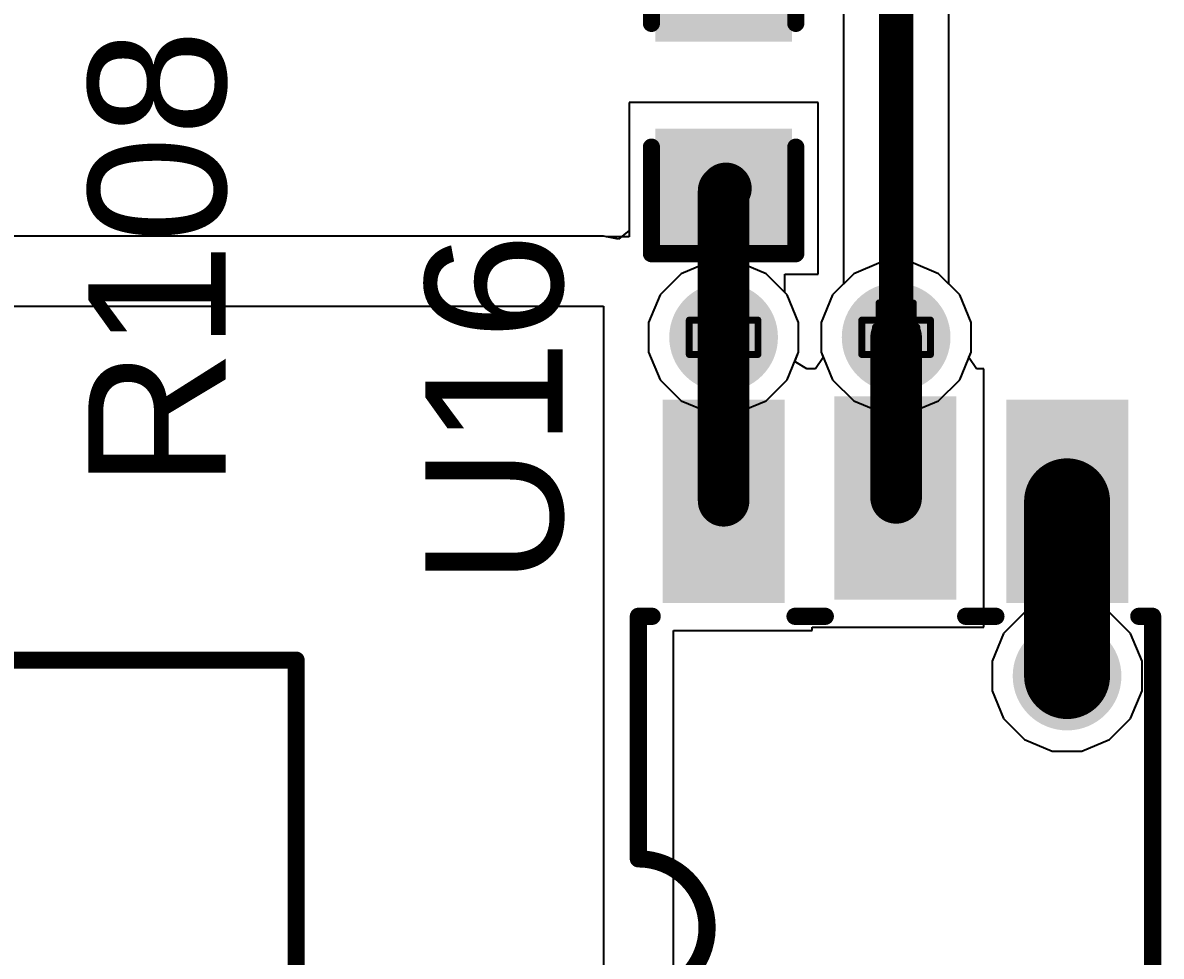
# Model space of a CAD drawing. Header units: inches. Extents: x -3 to 5259, y -3 to 5282.
# Drawn here: x 92.3 to 100.71, y 19.11 to 26 of the extents above; entities that cross this region are included whole.
import ezdxf

# ---------------------------------------------------------------- set-up
doc = ezdxf.new("R2010")
doc.units = ezdxf.units.IN
for name, color, linetype in [('Bottom Layer', 5, 'Continuous'), ('Bottom Solder', 6, 'Continuous'), ('Drill Drawing', 1, 'Continuous'), ('Layer 1', 16, 'Continuous'), ('Layer 2', 76, 'Continuous'), ('Top Layer', 1, 'Continuous'), ('Top Overlay', 2, 'Continuous'), ('Top Paste', 8, 'Continuous'), ('Top Solder', 216, 'Continuous'), ('Via Holes', 16, 'Continuous')]:
    doc.layers.add(name, color=color, linetype=linetype)
doc.styles.add('Arial', font='', dxfattribs={"height": 0.2})
doc.styles.get('Arial').set_extended_font_data('Arial')

# ---------------------------------------------------------------- blocks, each defined once
blk = doc.blocks.new('SO_5_12')
at = {"layer": 'Top Layer'}
for points in [[(-3.84985641, 0.8699995300000001), (-3.84985641, 1.67000047), (-2.44985667, 1.67000047), (-2.44985667, 0.8699995300000001)], [(2.44985667, 0.8699995300000001), (2.44985667, 1.67000047), (3.84985641, 1.67000047), (3.84985641, 0.8699995300000001)], [(2.47499759, -0.4000004699999999), (2.47499759, 0.4000004700000001), (3.87499733, 0.4000004699999999), (3.87499733, -0.4000004700000001)], [(-3.87499987, -1.67000047), (-3.87499987, -0.8699995300000001), (-2.47500013, -0.8699995300000001), (-2.47500013, -1.67000047)], [(2.44985667, -1.67000047), (2.44985667, -0.8699995300000001), (3.84985641, -0.8699995300000001), (3.84985641, -1.67000047)]]:
    blk.add_hatch(color=1, dxfattribs=at).paths.add_polyline_path(points)
at = {"layer": 'Top Paste'}
for points in [[(-3.84985641, 0.8699995300000001), (-3.84985641, 1.67000047), (-2.44985667, 1.67000047), (-2.44985667, 0.8699995300000001)], [(2.44985667, 0.8699995300000001), (2.44985667, 1.67000047), (3.84985641, 1.67000047), (3.84985641, 0.8699995300000001)], [(2.47499759, -0.4000004699999999), (2.47499759, 0.4000004700000001), (3.87499733, 0.4000004699999999), (3.87499733, -0.4000004700000001)], [(-3.87499987, -1.67000047), (-3.87499987, -0.8699995300000001), (-2.47500013, -0.8699995300000001), (-2.47500013, -1.67000047)], [(2.44985667, -1.67000047), (2.44985667, -0.8699995300000001), (3.84985641, -0.8699995300000001), (3.84985641, -1.67000047)]]:
    blk.add_hatch(color=8, dxfattribs=at).paths.add_polyline_path(points)
at = {"layer": 'Top Solder'}
for points in [[(-3.900656409999999, 0.81919953), (-3.900656409999999, 1.72080047), (-2.39905667, 1.72080047), (-2.39905667, 0.81919953)], [(2.39905667, 0.81919953), (2.39905667, 1.72080047), (3.900656409999999, 1.72080047), (3.900656409999999, 0.81919953)], [(2.42419759, -0.4508004699999999), (2.42419759, 0.45080047), (3.92579733, 0.4508004699999999), (3.92579733, -0.45080047)], [(-3.92579987, -1.72080047), (-3.92579987, -0.81919953), (-2.42420013, -0.81919953), (-2.42420013, -1.72080047)], [(2.39905667, -1.72080047), (2.39905667, -0.81919953), (3.900656409999999, -0.81919953), (3.900656409999999, -1.72080047)]]:
    blk.add_hatch(color=216, dxfattribs=at).paths.add_polyline_path(points)
at = {"layer": 'Top Overlay'}
for points in [[(-2.29997, 1.8998692, 0.127, 0.127, 0), (-2.29997, 1.797685, 0.127, 0.127, 0)], [(-2.29997, 1.8998692, 0.127, 0.127, 0), (-0.5079745999999999, 1.8998692, 0.127, 0.127, 0)], [(0.508, 1.8998692, 0.127, 0.127, -0.9999999999999999), (-0.507746, 1.8998184, 0.127, 0.127, 0)], [(0.5080254, 1.8998692, 0.127, 0.127, 0), (2.2999954, 1.8998692, 0.127, 0.127, 0)], [(2.2999954, 1.8998692, 0.127, 0.127, 0), (2.2999954, 1.797685, 0.127, 0.127, 0)], [(2.2999954, 1.8998692, 0.127, 0.127, 0), (2.2999954, 1.797812, 0.127, 0.127, 0)], [(-4.115054, 1.4224, 0.127, 0.127, 0), (-3.988054, 1.2954, 0.127, 0.127, 0)], [(-4.115054, 1.4224, 0.127, 0.127, 0), (-4.115054, 1.1684, 0.127, 0.127, 0)], [(-3.988054, 1.2954, 0.127, 0.127, 0), (-4.115054, 1.1684, 0.127, 0.127, 0)], [(-2.29997, 0.7421118, 0.127, 0.127, 0), (-2.29997, -0.7421371999999999, 0.127, 0.127, 0)], [(2.2999954, 0.742188, 0.127, 0.127, 0), (2.2999954, 0.5186426, 0.127, 0.127, 0)], [(2.2999954, -0.5188965999999999, 0.127, 0.127, 0), (2.2999954, -0.742188, 0.127, 0.127, 0)], [(-2.29997, -1.798066, 0.127, 0.127, 0), (-2.29997, -1.9000724, 0.127, 0.127, 0)], [(2.2999954, -1.7978882, 0.127, 0.127, 0), (2.2999954, -1.9000724, 0.127, 0.127, 0)], [(-2.29997, -1.9000724, 0.127, 0.127, 0), (2.2999954, -1.9000724, 0.127, 0.127, 0)]]:
    blk.add_lwpolyline(points, format="xyseb", dxfattribs=at)
for points in [[(-2.33172, 1.8998692, 0.0635, 0.0635, 1), (-2.26822, 1.8998692, 0.0635, 0.0635, 1)], [(-2.33172, 1.8998692, 0.0635, 0.0635, 1), (-2.26822, 1.8998692, 0.0635, 0.0635, 1)], [(-0.5397246, 1.8998692, 0.0635, 0.0635, 1), (-0.4762245999999999, 1.8998692, 0.0635, 0.0635, 1)], [(-0.539496, 1.8998184, 0.0635, 0.0635, 1), (-0.475996, 1.8998184, 0.0635, 0.0635, 1)], [(0.47625, 1.8998692, 0.0635, 0.0635, 1), (0.5397500000000001, 1.8998692, 0.0635, 0.0635, 1)], [(0.4762754, 1.8998692, 0.0635, 0.0635, 1), (0.5397753999999999, 1.8998692, 0.0635, 0.0635, 1)], [(2.2682454, 1.8998692, 0.0635, 0.0635, 1), (2.3317454, 1.8998692, 0.0635, 0.0635, 1)], [(2.2682454, 1.8998692, 0.0635, 0.0635, 1), (2.3317454, 1.8998692, 0.0635, 0.0635, 1)], [(2.2682454, 1.8998692, 0.0635, 0.0635, 1), (2.3317454, 1.8998692, 0.0635, 0.0635, 1)], [(-2.33172, 1.797685, 0.0635, 0.0635, 1), (-2.26822, 1.797685, 0.0635, 0.0635, 1)], [(2.2682454, 1.797812, 0.0635, 0.0635, 1), (2.3317454, 1.797812, 0.0635, 0.0635, 1)], [(2.2682454, 1.797685, 0.0635, 0.0635, 1), (2.3317454, 1.797685, 0.0635, 0.0635, 1)], [(-4.146803999999999, 1.4224, 0.0635, 0.0635, 1), (-4.083303999999999, 1.4224, 0.0635, 0.0635, 1)], [(-4.146803999999999, 1.4224, 0.0635, 0.0635, 1), (-4.083303999999999, 1.4224, 0.0635, 0.0635, 1)], [(-4.019804, 1.2954, 0.0635, 0.0635, 1), (-3.956304, 1.2954, 0.0635, 0.0635, 1)], [(-4.019804, 1.2954, 0.0635, 0.0635, 1), (-3.956304, 1.2954, 0.0635, 0.0635, 1)], [(-4.146803999999999, 1.1684, 0.0635, 0.0635, 1), (-4.083303999999999, 1.1684, 0.0635, 0.0635, 1)], [(-4.146803999999999, 1.1684, 0.0635, 0.0635, 1), (-4.083303999999999, 1.1684, 0.0635, 0.0635, 1)], [(-2.33172, 0.7421118, 0.0635, 0.0635, 1), (-2.26822, 0.7421118, 0.0635, 0.0635, 1)], [(2.2682454, 0.742188, 0.0635, 0.0635, 1), (2.3317454, 0.742188, 0.0635, 0.0635, 1)], [(2.2682454, 0.5186426, 0.0635, 0.0635, 1), (2.3317454, 0.5186426, 0.0635, 0.0635, 1)], [(2.2682454, -0.5188965999999999, 0.0635, 0.0635, 1), (2.3317454, -0.5188965999999999, 0.0635, 0.0635, 1)], [(-2.33172, -0.7421371999999999, 0.0635, 0.0635, 1), (-2.26822, -0.7421371999999999, 0.0635, 0.0635, 1)], [(2.2682454, -0.742188, 0.0635, 0.0635, 1), (2.3317454, -0.742188, 0.0635, 0.0635, 1)], [(-2.33172, -1.798066, 0.0635, 0.0635, 1), (-2.26822, -1.798066, 0.0635, 0.0635, 1)], [(2.2682454, -1.7978882, 0.0635, 0.0635, 1), (2.3317454, -1.7978882, 0.0635, 0.0635, 1)], [(-2.33172, -1.9000724, 0.0635, 0.0635, 1), (-2.26822, -1.9000724, 0.0635, 0.0635, 1)], [(-2.33172, -1.9000724, 0.0635, 0.0635, 1), (-2.26822, -1.9000724, 0.0635, 0.0635, 1)], [(2.2682454, -1.9000724, 0.0635, 0.0635, 1), (2.3317454, -1.9000724, 0.0635, 0.0635, 1)], [(2.2682454, -1.9000724, 0.0635, 0.0635, 1), (2.3317454, -1.9000724, 0.0635, 0.0635, 1)]]:
    blk.add_lwpolyline(points, format="xyseb", close=True, dxfattribs=at)
blk = doc.blocks.new('C___0603_230')
at = {"layer": 'Top Layer'}
for points in [[(-0.3809999999999999, 0.4445), (-0.3809999999999999, -0.4445), (-1.143, -0.4445), (-1.143, 0.4445)], [(1.143, 0.4445), (1.143, -0.4445), (0.3809999999999999, -0.4445), (0.3809999999999999, 0.4445)]]:
    blk.add_hatch(color=1, dxfattribs=at).paths.add_polyline_path(points)
at = {"layer": 'Top Paste'}
for points in [[(-0.3809999999999999, 0.4445), (-0.3809999999999999, -0.4445), (-1.143, -0.4445), (-1.143, 0.4445)], [(1.143, 0.4445), (1.143, -0.4445), (0.3809999999999999, -0.4445), (0.3809999999999999, 0.4445)]]:
    blk.add_hatch(color=8, dxfattribs=at).paths.add_polyline_path(points)
at = {"layer": 'Top Solder'}
for points in [[(-0.3210001199999999, 0.50449988), (-0.3210001199999999, -0.50449988), (-1.20299988, -0.50449988), (-1.20299988, 0.50449988)], [(1.20299988, 0.50449988), (1.20299988, -0.50449988), (0.3210001199999999, -0.50449988), (0.3210001199999999, 0.50449988)]]:
    blk.add_hatch(color=216, dxfattribs=at).paths.add_polyline_path(points)
at = {"layer": 'Top Overlay'}
for points in [[(-1.2446, 0.5334, 0.127, 0.127, 0), (-0.4571999999999999, 0.5334, 0.127, 0.127, 0)], [(-1.2446, 0.5334, 0.127, 0.127, 0), (-1.2446, -0.5334, 0.127, 0.127, 0)], [(0.4571999999999999, 0.5334, 0.127, 0.127, 0), (1.2446, 0.5334, 0.127, 0.127, 0)], [(1.2446, 0.5334, 0.127, 0.127, 0), (1.2446, -0.5334, 0.127, 0.127, 0)], [(-1.2446, -0.5334, 0.127, 0.127, 0), (-0.4571999999999999, -0.5334, 0.127, 0.127, 0)], [(0.4571999999999999, -0.5334, 0.127, 0.127, 0), (1.2446, -0.5334, 0.127, 0.127, 0)]]:
    blk.add_lwpolyline(points, format="xyseb", dxfattribs=at)
for points in [[(-1.27635, 0.5334, 0.0635, 0.0635, 1), (-1.21285, 0.5334, 0.0635, 0.0635, 1)], [(-1.27635, 0.5334, 0.0635, 0.0635, 1), (-1.21285, 0.5334, 0.0635, 0.0635, 1)], [(-0.4889499999999999, 0.5334, 0.0635, 0.0635, 1), (-0.42545, 0.5334, 0.0635, 0.0635, 1)], [(0.42545, 0.5334, 0.0635, 0.0635, 1), (0.4889499999999999, 0.5334, 0.0635, 0.0635, 1)], [(1.21285, 0.5334, 0.0635, 0.0635, 1), (1.27635, 0.5334, 0.0635, 0.0635, 1)], [(1.21285, 0.5334, 0.0635, 0.0635, 1), (1.27635, 0.5334, 0.0635, 0.0635, 1)], [(-1.27635, -0.5334, 0.0635, 0.0635, 1), (-1.21285, -0.5334, 0.0635, 0.0635, 1)], [(-1.27635, -0.5334, 0.0635, 0.0635, 1), (-1.21285, -0.5334, 0.0635, 0.0635, 1)], [(-0.4889499999999999, -0.5334, 0.0635, 0.0635, 1), (-0.42545, -0.5334, 0.0635, 0.0635, 1)], [(0.42545, -0.5334, 0.0635, 0.0635, 1), (0.4889499999999999, -0.5334, 0.0635, 0.0635, 1)], [(1.21285, -0.5334, 0.0635, 0.0635, 1), (1.27635, -0.5334, 0.0635, 0.0635, 1)], [(1.21285, -0.5334, 0.0635, 0.0635, 1), (1.27635, -0.5334, 0.0635, 0.0635, 1)]]:
    blk.add_lwpolyline(points, format="xyseb", close=True, dxfattribs=at)
blk = doc.blocks.new('SVZ1VM221FBRE00RAXXX_231')
at = {"layer": 'Top Overlay'}
for points in [[(-2.4649684, 4.2262298, 0.127, 0.127, 0), (4.201236199999999, 4.2262298, 0.127, 0.127, 0)], [(4.201236199999999, 0.7823962, 0.127, 0.127, 0), (4.201236199999999, 4.2262298, 0.127, 0.127, 0)]]:
    blk.add_lwpolyline(points, format="xyseb", dxfattribs=at)
blk.add_lwpolyline([(4.1694862, 4.2262298, 0.0635, 0.0635, 1), (4.2329862, 4.2262298, 0.0635, 0.0635, 1)], format="xyseb", close=True, dxfattribs=at)
blk.add_lwpolyline([(4.1694862, 4.2262298, 0.0635, 0.0635, 1), (4.2329862, 4.2262298, 0.0635, 0.0635, 1)], format="xyseb", close=True, dxfattribs=at)

msp = doc.modelspace()

# ---------------------------------------------------------------- hatches: boundary and pattern name
at = {"layer": 'Bottom Layer'}
h = msp.add_hatch(color=5, dxfattribs=at)
edge = h.paths.add_edge_path()
edge.add_arc((97.48030542, 23.67877662), 0.2999994, 0, 360)
h = msp.add_hatch(color=5, dxfattribs=at)
edge = h.paths.add_edge_path()
edge.add_arc((98.75519999999999, 23.67877662), 0.2999994, 0, 360)
h = msp.add_hatch(color=5, dxfattribs=at)
edge = h.paths.add_edge_path()
edge.add_arc((100.01808546, 21.17567266), 0.2999994, 0, 360)
at = {"layer": 'Bottom Solder'}
h = msp.add_hatch(color=6, dxfattribs=at)
edge = h.paths.add_edge_path()
edge.add_arc((97.48030542, 23.67877662), 0.4015993999999999, 0, 360)
h = msp.add_hatch(color=6, dxfattribs=at)
edge = h.paths.add_edge_path()
edge.add_arc((98.75519999999999, 23.67877662), 0.4015993999999999, 0, 360)
h = msp.add_hatch(color=6, dxfattribs=at)
edge = h.paths.add_edge_path()
edge.add_arc((100.01808546, 21.17567266), 0.4015993999999999, 0, 360)
at = {"layer": 'Layer 1'}
h = msp.add_hatch(color=16, dxfattribs=at)
edge = h.paths.add_edge_path()
edge.add_arc((97.48030542, 23.67877662), 0.2999994, 0, 360)
h = msp.add_hatch(color=16, dxfattribs=at)
edge = h.paths.add_edge_path()
edge.add_arc((98.75519999999999, 23.67877662), 0.2999994, 0, 360)
h = msp.add_hatch(color=16, dxfattribs=at)
edge = h.paths.add_edge_path()
edge.add_arc((100.01808546, 21.17567266), 0.2999994, 0, 360)
at = {"layer": 'Layer 2'}
h = msp.add_hatch(color=76, dxfattribs=at)
edge = h.paths.add_edge_path()
edge.add_arc((97.48030542, 23.67877662), 0.2999994, 0, 360)
h = msp.add_hatch(color=76, dxfattribs=at)
edge = h.paths.add_edge_path()
edge.add_arc((98.75519999999999, 23.67877662), 0.2999994, 0, 360)
h = msp.add_hatch(color=76, dxfattribs=at)
edge = h.paths.add_edge_path()
edge.add_arc((100.01808546, 21.17567266), 0.2999994, 0, 360)
at = {"layer": 'Top Layer'}
h = msp.add_hatch(color=1, dxfattribs=at)
edge = h.paths.add_edge_path()
edge.add_arc((97.48030542, 23.67877662), 0.2999994, 0, 360)
h = msp.add_hatch(color=1, dxfattribs=at)
edge = h.paths.add_edge_path()
edge.add_arc((98.75519999999999, 23.67877662), 0.2999994, 0, 360)
h = msp.add_hatch(color=1, dxfattribs=at)
edge = h.paths.add_edge_path()
edge.add_arc((100.01808546, 21.17567266), 0.2999994, 0, 360)
at = {"layer": 'Top Solder'}
h = msp.add_hatch(color=216, dxfattribs=at)
edge = h.paths.add_edge_path()
edge.add_arc((97.48030542, 23.67877662), 0.4015993999999999, 0, 360)
h = msp.add_hatch(color=216, dxfattribs=at)
edge = h.paths.add_edge_path()
edge.add_arc((98.75519999999999, 23.67877662), 0.4015993999999999, 0, 360)
h = msp.add_hatch(color=216, dxfattribs=at)
edge = h.paths.add_edge_path()
edge.add_arc((100.01808546, 21.17567266), 0.4015993999999999, 0, 360)
at = {"layer": 'Via Holes'}
h = msp.add_hatch(color=7, dxfattribs=at)
edge = h.paths.add_edge_path()
edge.add_arc((97.48030542, 23.67877662), 0.1499997, 0, 360)
h = msp.add_hatch(color=7, dxfattribs=at)
edge = h.paths.add_edge_path()
edge.add_arc((98.75519999999999, 23.67877662), 0.1499997, 0, 360)
h = msp.add_hatch(color=7, dxfattribs=at)
edge = h.paths.add_edge_path()
edge.add_arc((100.01808546, 21.17567266), 0.1499997, 0, 360)

# ---------------------------------------------------------------- linework, layer by layer
at = {"layer": 'Bottom Layer'}
for p, q in [((97.37010751999999, 24.23277602), (97.16649095999999, 24.14843532)), ((97.37010751999999, 24.23277602), (97.16649095999999, 24.14843532)), ((97.59050332, 24.23277602), (97.37010751999999, 24.23277602)), ((97.59050332, 24.23277602), (97.37010751999999, 24.23277602)), ((97.79411988, 24.14843532), (97.59050332, 24.23277602)), ((97.79411988, 24.14843532), (97.59050332, 24.23277602)), ((98.6450021, 24.23277602), (98.44138553999998, 24.14843532)), ((98.6450021, 24.23277602), (98.44138553999998, 24.14843532)), ((98.8653979, 24.23277602), (98.6450021, 24.23277602)), ((98.8653979, 24.23277602), (98.6450021, 24.23277602)), ((99.06901445999999, 24.14843532), (98.8653979, 24.23277602)), ((99.06901445999999, 24.14843532), (98.8653979, 24.23277602)), ((97.16649095999999, 24.14843532), (97.01064672, 23.99259108)), ((97.16649095999999, 24.14843532), (97.01064672, 23.99259108)), ((97.94996412, 23.99259108), (97.79411988, 24.14843532)), ((97.94996412, 23.99259108), (97.79411988, 24.14843532)), ((98.44138553999998, 24.14843532), (98.28554129999999, 23.99259108)), ((98.44138553999998, 24.14843532), (98.28554129999999, 23.99259108)), ((99.22485869999998, 23.99259108), (99.06901445999999, 24.14843532)), ((99.22485869999998, 23.99259108), (99.06901445999999, 24.14843532)), ((97.01064672, 23.99259108), (96.92630602, 23.78897452)), ((97.01064672, 23.99259108), (96.92630602, 23.78897452)), ((98.03430482, 23.78897452), (97.94996412, 23.99259108)), ((98.03430482, 23.78897452), (97.94996412, 23.99259108)), ((98.28554129999999, 23.99259108), (98.20120059999999, 23.78897452)), ((98.28554129999999, 23.99259108), (98.20120059999999, 23.78897452)), ((99.3091994, 23.78897452), (99.22485869999998, 23.99259108)), ((99.3091994, 23.78897452), (99.22485869999998, 23.99259108)), ((96.92630602, 23.78897452), (96.92630602, 23.56857872)), ((96.92630602, 23.78897452), (96.92630602, 23.56857872)), ((98.03430482, 23.56857872), (98.03430482, 23.78897452)), ((98.03430482, 23.56857872), (98.03430482, 23.78897452)), ((98.20120059999999, 23.78897452), (98.20120059999999, 23.56857872)), ((98.20120059999999, 23.78897452), (98.20120059999999, 23.56857872)), ((99.3091994, 23.56857872), (99.3091994, 23.78897452)), ((99.3091994, 23.56857872), (99.3091994, 23.78897452)), ((96.92630602, 23.56857872), (97.01064672, 23.36496216)), ((96.92630602, 23.56857872), (97.01064672, 23.36496216)), ((97.94996412, 23.36496216), (98.03430482, 23.56857872)), ((97.94996412, 23.36496216), (98.03430482, 23.56857872)), ((98.20120059999999, 23.56857872), (98.28554129999999, 23.36496216)), ((98.20120059999999, 23.56857872), (98.28554129999999, 23.36496216)), ((99.22485869999998, 23.36496216), (99.3091994, 23.56857872)), ((99.22485869999998, 23.36496216), (99.3091994, 23.56857872)), ((97.01064672, 23.36496216), (97.16649095999999, 23.20911792)), ((97.01064672, 23.36496216), (97.16649095999999, 23.20911792)), ((97.79411988, 23.20911792), (97.94996412, 23.36496216)), ((97.79411988, 23.20911792), (97.94996412, 23.36496216)), ((98.28554129999999, 23.36496216), (98.44138553999998, 23.20911792)), ((98.28554129999999, 23.36496216), (98.44138553999998, 23.20911792)), ((99.06901445999999, 23.20911792), (99.22485869999998, 23.36496216)), ((99.06901445999999, 23.20911792), (99.22485869999998, 23.36496216)), ((97.16649095999999, 23.20911792), (97.37010751999999, 23.12477722)), ((97.16649095999999, 23.20911792), (97.37010751999999, 23.12477722)), ((97.59050332, 23.12477722), (97.79411988, 23.20911792)), ((97.59050332, 23.12477722), (97.79411988, 23.20911792)), ((98.44138553999998, 23.20911792), (98.6450021, 23.12477722)), ((98.44138553999998, 23.20911792), (98.6450021, 23.12477722)), ((98.8653979, 23.12477722), (99.06901445999999, 23.20911792)), ((98.8653979, 23.12477722), (99.06901445999999, 23.20911792)), ((97.37010751999999, 23.12477722), (97.59050332, 23.12477722)), ((97.37010751999999, 23.12477722), (97.59050332, 23.12477722)), ((98.6450021, 23.12477722), (98.8653979, 23.12477722)), ((98.6450021, 23.12477722), (98.8653979, 23.12477722))]:
    msp.add_line(p, q, dxfattribs=at)
at = {"layer": 'Drill Drawing'}
for points in [[(97.35330541999998, 23.80577662, 0.0508, 0.0508, 0), (97.35330541999998, 23.93277662, 0.0508, 0.0508, 0)], [(97.35330541999998, 23.93277662, 0.0508, 0.0508, 0), (97.60730541999999, 23.93277662, 0.0508, 0.0508, 0)], [(97.60730541999999, 23.80577662, 0.0508, 0.0508, 0), (97.60730541999999, 23.93277662, 0.0508, 0.0508, 0)], [(98.62819999999999, 23.80577662, 0.0508, 0.0508, 0), (98.62819999999999, 23.93277662, 0.0508, 0.0508, 0)], [(98.62819999999999, 23.93277662, 0.0508, 0.0508, 0), (98.88219999999998, 23.93277662, 0.0508, 0.0508, 0)], [(98.88219999999998, 23.80577662, 0.0508, 0.0508, 0), (98.88219999999998, 23.93277662, 0.0508, 0.0508, 0)], [(97.22630541999999, 23.55177662, 0.0508, 0.0508, 0), (97.22630541999999, 23.80577662, 0.0508, 0.0508, 0)], [(97.22630541999999, 23.80577662, 0.0508, 0.0508, 0), (97.35330541999998, 23.80577662, 0.0508, 0.0508, 0)], [(97.40410542, 23.75497662, 0.0508, 0.0508, 0), (97.40410542, 23.83117662, 0.0508, 0.0508, 0)], [(97.40410542, 23.83117662, 0.0508, 0.0508, 0), (97.55650542, 23.83117662, 0.0508, 0.0508, 0)], [(97.55650542, 23.75497662, 0.0508, 0.0508, 0), (97.55650542, 23.83117662, 0.0508, 0.0508, 0)], [(97.60730541999999, 23.80577662, 0.0508, 0.0508, 0), (97.73430542, 23.80577662, 0.0508, 0.0508, 0)], [(97.73430542, 23.55177662, 0.0508, 0.0508, 0), (97.73430542, 23.80577662, 0.0508, 0.0508, 0)], [(98.5012, 23.55177662, 0.0508, 0.0508, 0), (98.5012, 23.80577662, 0.0508, 0.0508, 0)], [(98.5012, 23.80577662, 0.0508, 0.0508, 0), (98.62819999999999, 23.80577662, 0.0508, 0.0508, 0)], [(98.67899999999999, 23.75497662, 0.0508, 0.0508, 0), (98.67899999999999, 23.83117662, 0.0508, 0.0508, 0)], [(98.67899999999999, 23.83117662, 0.0508, 0.0508, 0), (98.83139999999999, 23.83117662, 0.0508, 0.0508, 0)], [(98.83139999999999, 23.75497662, 0.0508, 0.0508, 0), (98.83139999999999, 23.83117662, 0.0508, 0.0508, 0)], [(98.88219999999998, 23.80577662, 0.0508, 0.0508, 0), (99.00919999999999, 23.80577662, 0.0508, 0.0508, 0)], [(99.00919999999999, 23.55177662, 0.0508, 0.0508, 0), (99.00919999999999, 23.80577662, 0.0508, 0.0508, 0)], [(97.32790542, 23.60257662, 0.0508, 0.0508, 0), (97.32790542, 23.75497662, 0.0508, 0.0508, 0)], [(97.32790542, 23.75497662, 0.0508, 0.0508, 0), (97.40410542, 23.75497662, 0.0508, 0.0508, 0)], [(97.55650542, 23.75497662, 0.0508, 0.0508, 0), (97.63270542, 23.75497662, 0.0508, 0.0508, 0)], [(97.63270542, 23.60257662, 0.0508, 0.0508, 0), (97.63270542, 23.75497662, 0.0508, 0.0508, 0)], [(98.6028, 23.60257662, 0.0508, 0.0508, 0), (98.6028, 23.75497662, 0.0508, 0.0508, 0)], [(98.6028, 23.75497662, 0.0508, 0.0508, 0), (98.67899999999999, 23.75497662, 0.0508, 0.0508, 0)], [(98.83139999999999, 23.75497662, 0.0508, 0.0508, 0), (98.9076, 23.75497662, 0.0508, 0.0508, 0)], [(98.9076, 23.60257662, 0.0508, 0.0508, 0), (98.9076, 23.75497662, 0.0508, 0.0508, 0)], [(97.22630541999999, 23.55177662, 0.0508, 0.0508, 0), (97.35330541999998, 23.55177662, 0.0508, 0.0508, 0)], [(97.32790542, 23.60257662, 0.0508, 0.0508, 0), (97.40410542, 23.60257662, 0.0508, 0.0508, 0)], [(97.35330541999998, 23.42477662, 0.0508, 0.0508, 0), (97.35330541999998, 23.55177662, 0.0508, 0.0508, 0)], [(97.40410542, 23.52637662, 0.0508, 0.0508, 0), (97.40410542, 23.60257662, 0.0508, 0.0508, 0)], [(97.55650542, 23.60257662, 0.0508, 0.0508, 0), (97.63270542, 23.60257662, 0.0508, 0.0508, 0)], [(97.55650542, 23.52637662, 0.0508, 0.0508, 0), (97.55650542, 23.60257662, 0.0508, 0.0508, 0)], [(97.60730541999999, 23.55177662, 0.0508, 0.0508, 0), (97.73430542, 23.55177662, 0.0508, 0.0508, 0)], [(97.60730541999999, 23.42477662, 0.0508, 0.0508, 0), (97.60730541999999, 23.55177662, 0.0508, 0.0508, 0)], [(98.5012, 23.55177662, 0.0508, 0.0508, 0), (98.62819999999999, 23.55177662, 0.0508, 0.0508, 0)], [(98.6028, 23.60257662, 0.0508, 0.0508, 0), (98.67899999999999, 23.60257662, 0.0508, 0.0508, 0)], [(98.62819999999999, 23.42477662, 0.0508, 0.0508, 0), (98.62819999999999, 23.55177662, 0.0508, 0.0508, 0)], [(98.67899999999999, 23.52637662, 0.0508, 0.0508, 0), (98.67899999999999, 23.60257662, 0.0508, 0.0508, 0)], [(98.83139999999999, 23.60257662, 0.0508, 0.0508, 0), (98.9076, 23.60257662, 0.0508, 0.0508, 0)], [(98.83139999999999, 23.52637662, 0.0508, 0.0508, 0), (98.83139999999999, 23.60257662, 0.0508, 0.0508, 0)], [(98.88219999999998, 23.55177662, 0.0508, 0.0508, 0), (99.00919999999999, 23.55177662, 0.0508, 0.0508, 0)], [(98.88219999999998, 23.42477662, 0.0508, 0.0508, 0), (98.88219999999998, 23.55177662, 0.0508, 0.0508, 0)], [(97.40410542, 23.52637662, 0.0508, 0.0508, 0), (97.55650542, 23.52637662, 0.0508, 0.0508, 0)], [(98.67899999999999, 23.52637662, 0.0508, 0.0508, 0), (98.83139999999999, 23.52637662, 0.0508, 0.0508, 0)], [(97.35330541999998, 23.42477662, 0.0508, 0.0508, 0), (97.60730541999999, 23.42477662, 0.0508, 0.0508, 0)], [(98.62819999999999, 23.42477662, 0.0508, 0.0508, 0), (98.88219999999998, 23.42477662, 0.0508, 0.0508, 0)], [(99.89108546, 21.30267266, 0.0508, 0.0508, 0), (99.89108546, 21.42967266, 0.0508, 0.0508, 0)], [(99.89108546, 21.42967266, 0.0508, 0.0508, 0), (100.14508546, 21.42967266, 0.0508, 0.0508, 0)], [(100.14508546, 21.30267266, 0.0508, 0.0508, 0), (100.14508546, 21.42967266, 0.0508, 0.0508, 0)], [(99.76408545999999, 21.04867266, 0.0508, 0.0508, 0), (99.76408545999999, 21.30267266, 0.0508, 0.0508, 0)], [(99.76408545999999, 21.30267266, 0.0508, 0.0508, 0), (99.89108546, 21.30267266, 0.0508, 0.0508, 0)], [(99.94188546, 21.25187266, 0.0508, 0.0508, 0), (99.94188546, 21.32807266, 0.0508, 0.0508, 0)], [(99.94188546, 21.32807266, 0.0508, 0.0508, 0), (100.09428546, 21.32807266, 0.0508, 0.0508, 0)], [(100.09428546, 21.25187266, 0.0508, 0.0508, 0), (100.09428546, 21.32807266, 0.0508, 0.0508, 0)], [(100.14508546, 21.30267266, 0.0508, 0.0508, 0), (100.27208546, 21.30267266, 0.0508, 0.0508, 0)], [(100.27208546, 21.04867266, 0.0508, 0.0508, 0), (100.27208546, 21.30267266, 0.0508, 0.0508, 0)], [(99.86568546, 21.09947266, 0.0508, 0.0508, 0), (99.86568546, 21.25187266, 0.0508, 0.0508, 0)], [(99.86568546, 21.25187266, 0.0508, 0.0508, 0), (99.94188546, 21.25187266, 0.0508, 0.0508, 0)], [(100.09428546, 21.25187266, 0.0508, 0.0508, 0), (100.17048546, 21.25187266, 0.0508, 0.0508, 0)], [(100.17048546, 21.09947266, 0.0508, 0.0508, 0), (100.17048546, 21.25187266, 0.0508, 0.0508, 0)], [(99.86568546, 21.09947266, 0.0508, 0.0508, 0), (99.94188546, 21.09947266, 0.0508, 0.0508, 0)], [(99.94188546, 21.02327266, 0.0508, 0.0508, 0), (99.94188546, 21.09947266, 0.0508, 0.0508, 0)], [(100.09428546, 21.09947266, 0.0508, 0.0508, 0), (100.17048546, 21.09947266, 0.0508, 0.0508, 0)], [(100.09428546, 21.02327266, 0.0508, 0.0508, 0), (100.09428546, 21.09947266, 0.0508, 0.0508, 0)], [(99.76408545999999, 21.04867266, 0.0508, 0.0508, 0), (99.89108546, 21.04867266, 0.0508, 0.0508, 0)], [(99.89108546, 20.92167266, 0.0508, 0.0508, 0), (99.89108546, 21.04867266, 0.0508, 0.0508, 0)], [(99.94188546, 21.02327266, 0.0508, 0.0508, 0), (100.09428546, 21.02327266, 0.0508, 0.0508, 0)], [(100.14508546, 21.04867266, 0.0508, 0.0508, 0), (100.27208546, 21.04867266, 0.0508, 0.0508, 0)], [(100.14508546, 20.92167266, 0.0508, 0.0508, 0), (100.14508546, 21.04867266, 0.0508, 0.0508, 0)], [(99.89108546, 20.92167266, 0.0508, 0.0508, 0), (100.14508546, 20.92167266, 0.0508, 0.0508, 0)]]:
    msp.add_lwpolyline(points, format="xyseb", dxfattribs=at)
for points in [[(97.34060542, 23.93277662, 0.0254, 0.0254, 1), (97.36600542, 23.93277662, 0.0254, 0.0254, 1)], [(97.34060542, 23.93277662, 0.0254, 0.0254, 1), (97.36600542, 23.93277662, 0.0254, 0.0254, 1)], [(97.59460542, 23.93277662, 0.0254, 0.0254, 1), (97.62000542, 23.93277662, 0.0254, 0.0254, 1)], [(97.59460542, 23.93277662, 0.0254, 0.0254, 1), (97.62000542, 23.93277662, 0.0254, 0.0254, 1)], [(98.6155, 23.93277662, 0.0254, 0.0254, 1), (98.6409, 23.93277662, 0.0254, 0.0254, 1)], [(98.6155, 23.93277662, 0.0254, 0.0254, 1), (98.6409, 23.93277662, 0.0254, 0.0254, 1)], [(98.8695, 23.93277662, 0.0254, 0.0254, 1), (98.89489999999999, 23.93277662, 0.0254, 0.0254, 1)], [(98.8695, 23.93277662, 0.0254, 0.0254, 1), (98.89489999999999, 23.93277662, 0.0254, 0.0254, 1)], [(97.21360542, 23.80577662, 0.0254, 0.0254, 1), (97.23900542, 23.80577662, 0.0254, 0.0254, 1)], [(97.21360542, 23.80577662, 0.0254, 0.0254, 1), (97.23900542, 23.80577662, 0.0254, 0.0254, 1)], [(97.34060542, 23.80577662, 0.0254, 0.0254, 1), (97.36600542, 23.80577662, 0.0254, 0.0254, 1)], [(97.34060542, 23.80577662, 0.0254, 0.0254, 1), (97.36600542, 23.80577662, 0.0254, 0.0254, 1)], [(97.39140542, 23.83117662, 0.0254, 0.0254, 1), (97.41680542, 23.83117662, 0.0254, 0.0254, 1)], [(97.39140542, 23.83117662, 0.0254, 0.0254, 1), (97.41680542, 23.83117662, 0.0254, 0.0254, 1)], [(97.54380542, 23.83117662, 0.0254, 0.0254, 1), (97.56920541999999, 23.83117662, 0.0254, 0.0254, 1)], [(97.54380542, 23.83117662, 0.0254, 0.0254, 1), (97.56920541999999, 23.83117662, 0.0254, 0.0254, 1)], [(97.59460542, 23.80577662, 0.0254, 0.0254, 1), (97.62000542, 23.80577662, 0.0254, 0.0254, 1)], [(97.59460542, 23.80577662, 0.0254, 0.0254, 1), (97.62000542, 23.80577662, 0.0254, 0.0254, 1)], [(97.72160542, 23.80577662, 0.0254, 0.0254, 1), (97.74700542, 23.80577662, 0.0254, 0.0254, 1)], [(97.72160542, 23.80577662, 0.0254, 0.0254, 1), (97.74700542, 23.80577662, 0.0254, 0.0254, 1)], [(98.48849999999999, 23.80577662, 0.0254, 0.0254, 1), (98.51389999999999, 23.80577662, 0.0254, 0.0254, 1)], [(98.48849999999999, 23.80577662, 0.0254, 0.0254, 1), (98.51389999999999, 23.80577662, 0.0254, 0.0254, 1)], [(98.6155, 23.80577662, 0.0254, 0.0254, 1), (98.6409, 23.80577662, 0.0254, 0.0254, 1)], [(98.6155, 23.80577662, 0.0254, 0.0254, 1), (98.6409, 23.80577662, 0.0254, 0.0254, 1)], [(98.66629999999999, 23.83117662, 0.0254, 0.0254, 1), (98.6917, 23.83117662, 0.0254, 0.0254, 1)], [(98.66629999999999, 23.83117662, 0.0254, 0.0254, 1), (98.6917, 23.83117662, 0.0254, 0.0254, 1)], [(98.81869999999999, 23.83117662, 0.0254, 0.0254, 1), (98.8441, 23.83117662, 0.0254, 0.0254, 1)], [(98.81869999999999, 23.83117662, 0.0254, 0.0254, 1), (98.8441, 23.83117662, 0.0254, 0.0254, 1)], [(98.8695, 23.80577662, 0.0254, 0.0254, 1), (98.89489999999999, 23.80577662, 0.0254, 0.0254, 1)], [(98.8695, 23.80577662, 0.0254, 0.0254, 1), (98.89489999999999, 23.80577662, 0.0254, 0.0254, 1)], [(98.9965, 23.80577662, 0.0254, 0.0254, 1), (99.02189999999999, 23.80577662, 0.0254, 0.0254, 1)], [(98.9965, 23.80577662, 0.0254, 0.0254, 1), (99.02189999999999, 23.80577662, 0.0254, 0.0254, 1)], [(97.31520542, 23.75497662, 0.0254, 0.0254, 1), (97.34060542, 23.75497662, 0.0254, 0.0254, 1)], [(97.31520542, 23.75497662, 0.0254, 0.0254, 1), (97.34060542, 23.75497662, 0.0254, 0.0254, 1)], [(97.39140542, 23.75497662, 0.0254, 0.0254, 1), (97.41680542, 23.75497662, 0.0254, 0.0254, 1)], [(97.39140542, 23.75497662, 0.0254, 0.0254, 1), (97.41680542, 23.75497662, 0.0254, 0.0254, 1)], [(97.54380542, 23.75497662, 0.0254, 0.0254, 1), (97.56920541999999, 23.75497662, 0.0254, 0.0254, 1)], [(97.54380542, 23.75497662, 0.0254, 0.0254, 1), (97.56920541999999, 23.75497662, 0.0254, 0.0254, 1)], [(97.62000542, 23.75497662, 0.0254, 0.0254, 1), (97.64540542, 23.75497662, 0.0254, 0.0254, 1)], [(97.62000542, 23.75497662, 0.0254, 0.0254, 1), (97.64540542, 23.75497662, 0.0254, 0.0254, 1)], [(98.59009999999999, 23.75497662, 0.0254, 0.0254, 1), (98.6155, 23.75497662, 0.0254, 0.0254, 1)], [(98.59009999999999, 23.75497662, 0.0254, 0.0254, 1), (98.6155, 23.75497662, 0.0254, 0.0254, 1)], [(98.66629999999999, 23.75497662, 0.0254, 0.0254, 1), (98.6917, 23.75497662, 0.0254, 0.0254, 1)], [(98.66629999999999, 23.75497662, 0.0254, 0.0254, 1), (98.6917, 23.75497662, 0.0254, 0.0254, 1)], [(98.81869999999999, 23.75497662, 0.0254, 0.0254, 1), (98.8441, 23.75497662, 0.0254, 0.0254, 1)], [(98.81869999999999, 23.75497662, 0.0254, 0.0254, 1), (98.8441, 23.75497662, 0.0254, 0.0254, 1)], [(98.89489999999999, 23.75497662, 0.0254, 0.0254, 1), (98.9203, 23.75497662, 0.0254, 0.0254, 1)], [(98.89489999999999, 23.75497662, 0.0254, 0.0254, 1), (98.9203, 23.75497662, 0.0254, 0.0254, 1)], [(97.21360542, 23.55177662, 0.0254, 0.0254, 1), (97.23900542, 23.55177662, 0.0254, 0.0254, 1)], [(97.21360542, 23.55177662, 0.0254, 0.0254, 1), (97.23900542, 23.55177662, 0.0254, 0.0254, 1)], [(97.31520542, 23.60257662, 0.0254, 0.0254, 1), (97.34060542, 23.60257662, 0.0254, 0.0254, 1)], [(97.31520542, 23.60257662, 0.0254, 0.0254, 1), (97.34060542, 23.60257662, 0.0254, 0.0254, 1)], [(97.34060542, 23.55177662, 0.0254, 0.0254, 1), (97.36600542, 23.55177662, 0.0254, 0.0254, 1)], [(97.34060542, 23.55177662, 0.0254, 0.0254, 1), (97.36600542, 23.55177662, 0.0254, 0.0254, 1)], [(97.39140542, 23.60257662, 0.0254, 0.0254, 1), (97.41680542, 23.60257662, 0.0254, 0.0254, 1)], [(97.39140542, 23.60257662, 0.0254, 0.0254, 1), (97.41680542, 23.60257662, 0.0254, 0.0254, 1)], [(97.54380542, 23.60257662, 0.0254, 0.0254, 1), (97.56920541999999, 23.60257662, 0.0254, 0.0254, 1)], [(97.54380542, 23.60257662, 0.0254, 0.0254, 1), (97.56920541999999, 23.60257662, 0.0254, 0.0254, 1)], [(97.59460542, 23.55177662, 0.0254, 0.0254, 1), (97.62000542, 23.55177662, 0.0254, 0.0254, 1)], [(97.59460542, 23.55177662, 0.0254, 0.0254, 1), (97.62000542, 23.55177662, 0.0254, 0.0254, 1)], [(97.62000542, 23.60257662, 0.0254, 0.0254, 1), (97.64540542, 23.60257662, 0.0254, 0.0254, 1)], [(97.62000542, 23.60257662, 0.0254, 0.0254, 1), (97.64540542, 23.60257662, 0.0254, 0.0254, 1)], [(97.72160542, 23.55177662, 0.0254, 0.0254, 1), (97.74700542, 23.55177662, 0.0254, 0.0254, 1)], [(97.72160542, 23.55177662, 0.0254, 0.0254, 1), (97.74700542, 23.55177662, 0.0254, 0.0254, 1)], [(98.48849999999999, 23.55177662, 0.0254, 0.0254, 1), (98.51389999999999, 23.55177662, 0.0254, 0.0254, 1)], [(98.48849999999999, 23.55177662, 0.0254, 0.0254, 1), (98.51389999999999, 23.55177662, 0.0254, 0.0254, 1)], [(98.59009999999999, 23.60257662, 0.0254, 0.0254, 1), (98.6155, 23.60257662, 0.0254, 0.0254, 1)], [(98.59009999999999, 23.60257662, 0.0254, 0.0254, 1), (98.6155, 23.60257662, 0.0254, 0.0254, 1)], [(98.6155, 23.55177662, 0.0254, 0.0254, 1), (98.6409, 23.55177662, 0.0254, 0.0254, 1)], [(98.6155, 23.55177662, 0.0254, 0.0254, 1), (98.6409, 23.55177662, 0.0254, 0.0254, 1)], [(98.66629999999999, 23.60257662, 0.0254, 0.0254, 1), (98.6917, 23.60257662, 0.0254, 0.0254, 1)], [(98.66629999999999, 23.60257662, 0.0254, 0.0254, 1), (98.6917, 23.60257662, 0.0254, 0.0254, 1)], [(98.81869999999999, 23.60257662, 0.0254, 0.0254, 1), (98.8441, 23.60257662, 0.0254, 0.0254, 1)], [(98.81869999999999, 23.60257662, 0.0254, 0.0254, 1), (98.8441, 23.60257662, 0.0254, 0.0254, 1)], [(98.8695, 23.55177662, 0.0254, 0.0254, 1), (98.89489999999999, 23.55177662, 0.0254, 0.0254, 1)], [(98.8695, 23.55177662, 0.0254, 0.0254, 1), (98.89489999999999, 23.55177662, 0.0254, 0.0254, 1)], [(98.89489999999999, 23.60257662, 0.0254, 0.0254, 1), (98.9203, 23.60257662, 0.0254, 0.0254, 1)], [(98.89489999999999, 23.60257662, 0.0254, 0.0254, 1), (98.9203, 23.60257662, 0.0254, 0.0254, 1)], [(98.9965, 23.55177662, 0.0254, 0.0254, 1), (99.02189999999999, 23.55177662, 0.0254, 0.0254, 1)], [(98.9965, 23.55177662, 0.0254, 0.0254, 1), (99.02189999999999, 23.55177662, 0.0254, 0.0254, 1)], [(97.39140542, 23.52637662, 0.0254, 0.0254, 1), (97.41680542, 23.52637662, 0.0254, 0.0254, 1)], [(97.39140542, 23.52637662, 0.0254, 0.0254, 1), (97.41680542, 23.52637662, 0.0254, 0.0254, 1)], [(97.54380542, 23.52637662, 0.0254, 0.0254, 1), (97.56920541999999, 23.52637662, 0.0254, 0.0254, 1)], [(97.54380542, 23.52637662, 0.0254, 0.0254, 1), (97.56920541999999, 23.52637662, 0.0254, 0.0254, 1)], [(98.66629999999999, 23.52637662, 0.0254, 0.0254, 1), (98.6917, 23.52637662, 0.0254, 0.0254, 1)], [(98.66629999999999, 23.52637662, 0.0254, 0.0254, 1), (98.6917, 23.52637662, 0.0254, 0.0254, 1)], [(98.81869999999999, 23.52637662, 0.0254, 0.0254, 1), (98.8441, 23.52637662, 0.0254, 0.0254, 1)], [(98.81869999999999, 23.52637662, 0.0254, 0.0254, 1), (98.8441, 23.52637662, 0.0254, 0.0254, 1)], [(97.34060542, 23.42477662, 0.0254, 0.0254, 1), (97.36600542, 23.42477662, 0.0254, 0.0254, 1)], [(97.34060542, 23.42477662, 0.0254, 0.0254, 1), (97.36600542, 23.42477662, 0.0254, 0.0254, 1)], [(97.59460542, 23.42477662, 0.0254, 0.0254, 1), (97.62000542, 23.42477662, 0.0254, 0.0254, 1)], [(97.59460542, 23.42477662, 0.0254, 0.0254, 1), (97.62000542, 23.42477662, 0.0254, 0.0254, 1)], [(98.6155, 23.42477662, 0.0254, 0.0254, 1), (98.6409, 23.42477662, 0.0254, 0.0254, 1)], [(98.6155, 23.42477662, 0.0254, 0.0254, 1), (98.6409, 23.42477662, 0.0254, 0.0254, 1)], [(98.8695, 23.42477662, 0.0254, 0.0254, 1), (98.89489999999999, 23.42477662, 0.0254, 0.0254, 1)], [(98.8695, 23.42477662, 0.0254, 0.0254, 1), (98.89489999999999, 23.42477662, 0.0254, 0.0254, 1)], [(99.87838546, 21.42967266, 0.0254, 0.0254, 1), (99.90378546, 21.42967266, 0.0254, 0.0254, 1)], [(99.87838546, 21.42967266, 0.0254, 0.0254, 1), (99.90378546, 21.42967266, 0.0254, 0.0254, 1)], [(100.13238546, 21.42967266, 0.0254, 0.0254, 1), (100.15778546, 21.42967266, 0.0254, 0.0254, 1)], [(100.13238546, 21.42967266, 0.0254, 0.0254, 1), (100.15778546, 21.42967266, 0.0254, 0.0254, 1)], [(99.75138546, 21.30267266, 0.0254, 0.0254, 1), (99.77678546, 21.30267266, 0.0254, 0.0254, 1)], [(99.75138546, 21.30267266, 0.0254, 0.0254, 1), (99.77678546, 21.30267266, 0.0254, 0.0254, 1)], [(99.87838546, 21.30267266, 0.0254, 0.0254, 1), (99.90378546, 21.30267266, 0.0254, 0.0254, 1)], [(99.87838546, 21.30267266, 0.0254, 0.0254, 1), (99.90378546, 21.30267266, 0.0254, 0.0254, 1)], [(99.92918546, 21.32807266, 0.0254, 0.0254, 1), (99.95458545999999, 21.32807266, 0.0254, 0.0254, 1)], [(99.92918546, 21.32807266, 0.0254, 0.0254, 1), (99.95458545999999, 21.32807266, 0.0254, 0.0254, 1)], [(100.08158546, 21.32807266, 0.0254, 0.0254, 1), (100.10698546, 21.32807266, 0.0254, 0.0254, 1)], [(100.08158546, 21.32807266, 0.0254, 0.0254, 1), (100.10698546, 21.32807266, 0.0254, 0.0254, 1)], [(100.13238546, 21.30267266, 0.0254, 0.0254, 1), (100.15778546, 21.30267266, 0.0254, 0.0254, 1)], [(100.13238546, 21.30267266, 0.0254, 0.0254, 1), (100.15778546, 21.30267266, 0.0254, 0.0254, 1)], [(100.25938546, 21.30267266, 0.0254, 0.0254, 1), (100.28478546, 21.30267266, 0.0254, 0.0254, 1)], [(100.25938546, 21.30267266, 0.0254, 0.0254, 1), (100.28478546, 21.30267266, 0.0254, 0.0254, 1)], [(99.85298545999999, 21.25187266, 0.0254, 0.0254, 1), (99.87838546, 21.25187266, 0.0254, 0.0254, 1)], [(99.85298545999999, 21.25187266, 0.0254, 0.0254, 1), (99.87838546, 21.25187266, 0.0254, 0.0254, 1)], [(99.92918546, 21.25187266, 0.0254, 0.0254, 1), (99.95458545999999, 21.25187266, 0.0254, 0.0254, 1)], [(99.92918546, 21.25187266, 0.0254, 0.0254, 1), (99.95458545999999, 21.25187266, 0.0254, 0.0254, 1)], [(100.08158546, 21.25187266, 0.0254, 0.0254, 1), (100.10698546, 21.25187266, 0.0254, 0.0254, 1)], [(100.08158546, 21.25187266, 0.0254, 0.0254, 1), (100.10698546, 21.25187266, 0.0254, 0.0254, 1)], [(100.15778546, 21.25187266, 0.0254, 0.0254, 1), (100.18318546, 21.25187266, 0.0254, 0.0254, 1)], [(100.15778546, 21.25187266, 0.0254, 0.0254, 1), (100.18318546, 21.25187266, 0.0254, 0.0254, 1)], [(99.85298545999999, 21.09947266, 0.0254, 0.0254, 1), (99.87838546, 21.09947266, 0.0254, 0.0254, 1)], [(99.85298545999999, 21.09947266, 0.0254, 0.0254, 1), (99.87838546, 21.09947266, 0.0254, 0.0254, 1)], [(99.92918546, 21.09947266, 0.0254, 0.0254, 1), (99.95458545999999, 21.09947266, 0.0254, 0.0254, 1)], [(99.92918546, 21.09947266, 0.0254, 0.0254, 1), (99.95458545999999, 21.09947266, 0.0254, 0.0254, 1)], [(100.08158546, 21.09947266, 0.0254, 0.0254, 1), (100.10698546, 21.09947266, 0.0254, 0.0254, 1)], [(100.08158546, 21.09947266, 0.0254, 0.0254, 1), (100.10698546, 21.09947266, 0.0254, 0.0254, 1)], [(100.15778546, 21.09947266, 0.0254, 0.0254, 1), (100.18318546, 21.09947266, 0.0254, 0.0254, 1)], [(100.15778546, 21.09947266, 0.0254, 0.0254, 1), (100.18318546, 21.09947266, 0.0254, 0.0254, 1)], [(99.75138546, 21.04867266, 0.0254, 0.0254, 1), (99.77678546, 21.04867266, 0.0254, 0.0254, 1)], [(99.75138546, 21.04867266, 0.0254, 0.0254, 1), (99.77678546, 21.04867266, 0.0254, 0.0254, 1)], [(99.87838546, 21.04867266, 0.0254, 0.0254, 1), (99.90378546, 21.04867266, 0.0254, 0.0254, 1)], [(99.87838546, 21.04867266, 0.0254, 0.0254, 1), (99.90378546, 21.04867266, 0.0254, 0.0254, 1)], [(99.92918546, 21.02327266, 0.0254, 0.0254, 1), (99.95458545999999, 21.02327266, 0.0254, 0.0254, 1)], [(99.92918546, 21.02327266, 0.0254, 0.0254, 1), (99.95458545999999, 21.02327266, 0.0254, 0.0254, 1)], [(100.08158546, 21.02327266, 0.0254, 0.0254, 1), (100.10698546, 21.02327266, 0.0254, 0.0254, 1)], [(100.08158546, 21.02327266, 0.0254, 0.0254, 1), (100.10698546, 21.02327266, 0.0254, 0.0254, 1)], [(100.13238546, 21.04867266, 0.0254, 0.0254, 1), (100.15778546, 21.04867266, 0.0254, 0.0254, 1)], [(100.13238546, 21.04867266, 0.0254, 0.0254, 1), (100.15778546, 21.04867266, 0.0254, 0.0254, 1)], [(100.25938546, 21.04867266, 0.0254, 0.0254, 1), (100.28478546, 21.04867266, 0.0254, 0.0254, 1)], [(100.25938546, 21.04867266, 0.0254, 0.0254, 1), (100.28478546, 21.04867266, 0.0254, 0.0254, 1)], [(99.87838546, 20.92167266, 0.0254, 0.0254, 1), (99.90378546, 20.92167266, 0.0254, 0.0254, 1)], [(99.87838546, 20.92167266, 0.0254, 0.0254, 1), (99.90378546, 20.92167266, 0.0254, 0.0254, 1)], [(100.13238546, 20.92167266, 0.0254, 0.0254, 1), (100.15778546, 20.92167266, 0.0254, 0.0254, 1)], [(100.13238546, 20.92167266, 0.0254, 0.0254, 1), (100.15778546, 20.92167266, 0.0254, 0.0254, 1)]]:
    msp.add_lwpolyline(points, format="xyseb", close=True, dxfattribs=at)
at = {"layer": 'Layer 1'}
for p, q in [((97.37010751999999, 24.23277602), (97.16649095999999, 24.14843532)), ((97.59050332, 24.23277602), (97.37010751999999, 24.23277602)), ((97.79411988, 24.14843532), (97.59050332, 24.23277602)), ((98.6450021, 24.23277602), (98.44138553999998, 24.14843532)), ((98.8653979, 24.23277602), (98.6450021, 24.23277602)), ((99.06901445999999, 24.14843532), (98.8653979, 24.23277602)), ((97.16649095999999, 24.14843532), (97.01064672, 23.99259108)), ((97.94996412, 23.99259108), (97.79411988, 24.14843532)), ((98.44138553999998, 24.14843532), (98.28554129999999, 23.99259108)), ((99.22485869999998, 23.99259108), (99.06901445999999, 24.14843532)), ((97.01064672, 23.99259108), (96.92630602, 23.78897452)), ((98.03430482, 23.78897452), (97.94996412, 23.99259108)), ((98.28554129999999, 23.99259108), (98.20120059999999, 23.78897452)), ((99.3091994, 23.78897452), (99.22485869999998, 23.99259108)), ((96.92630602, 23.78897452), (96.92630602, 23.56857872)), ((98.03430482, 23.56857872), (98.03430482, 23.78897452)), ((98.20120059999999, 23.78897452), (98.20120059999999, 23.56857872)), ((99.3091994, 23.56857872), (99.3091994, 23.78897452)), ((96.92630602, 23.56857872), (97.01064672, 23.36496216)), ((97.94996412, 23.36496216), (98.03430482, 23.56857872)), ((98.20120059999999, 23.56857872), (98.28554129999999, 23.36496216)), ((99.22485869999998, 23.36496216), (99.3091994, 23.56857872)), ((97.01064672, 23.36496216), (97.16649095999999, 23.20911792)), ((97.79411988, 23.20911792), (97.94996412, 23.36496216)), ((98.28554129999999, 23.36496216), (98.44138553999998, 23.20911792)), ((99.06901445999999, 23.20911792), (99.22485869999998, 23.36496216)), ((97.16649095999999, 23.20911792), (97.37010751999999, 23.12477722)), ((97.59050332, 23.12477722), (97.79411988, 23.20911792)), ((98.44138553999998, 23.20911792), (98.6450021, 23.12477722)), ((98.8653979, 23.12477722), (99.06901445999999, 23.20911792)), ((97.37010751999999, 23.12477722), (97.59050332, 23.12477722)), ((98.6450021, 23.12477722), (98.8653979, 23.12477722))]:
    msp.add_line(p, q, dxfattribs=at)
at = {"layer": 'Layer 2'}
for p, q in [((99.14366505999999, 24.07378472), (99.14366505999999, 28.03063482)), ((98.36673493999999, 27.86972582), (98.36673493999999, 24.07378472)), ((98.36673493999999, 24.07378472), (98.28554129999999, 23.99259108)), ((99.22485869999998, 23.99259108), (99.14366505999999, 24.07378472)), ((98.28554129999999, 23.99259108), (98.20120059999999, 23.78897452)), ((99.3091994, 23.78897452), (99.22485869999998, 23.99259108)), ((98.20120059999999, 23.78897452), (98.20120059999999, 23.56857872)), ((99.3091994, 23.56857872), (99.3091994, 23.78897452)), ((98.20120059999999, 23.56857872), (98.28554129999999, 23.36496216)), ((99.22485869999998, 23.36496216), (99.3091994, 23.56857872)), ((98.28554129999999, 23.36496216), (98.44138553999998, 23.20911792)), ((99.06901445999999, 23.20911792), (99.22485869999998, 23.36496216)), ((98.44138553999998, 23.20911792), (98.6450021, 23.12477722)), ((98.8653979, 23.12477722), (99.06901445999999, 23.20911792)), ((98.6450021, 23.12477722), (98.8653979, 23.12477722)), ((99.90788755999999, 21.72967206), (99.704271, 21.64533136)), ((100.12828336, 21.72967206), (99.90788755999999, 21.72967206)), ((100.33189992, 21.64533136), (100.12828336, 21.72967206)), ((99.704271, 21.64533136), (99.54842675999998, 21.48948712)), ((100.48774416, 21.48948712), (100.33189992, 21.64533136)), ((99.54842675999998, 21.48948712), (99.46408605999999, 21.28587056)), ((100.57208486, 21.28587056), (100.48774416, 21.48948712)), ((99.46408605999999, 21.28587056), (99.46408605999999, 21.06547476)), ((100.57208486, 21.06547476), (100.57208486, 21.28587056)), ((99.46408605999999, 21.06547476), (99.54842675999998, 20.8618582)), ((100.48774416, 20.8618582), (100.57208486, 21.06547476)), ((99.54842675999998, 20.8618582), (99.704271, 20.70601396)), ((100.33189992, 20.70601396), (100.48774416, 20.8618582)), ((99.704271, 20.70601396), (99.90788755999999, 20.62167326)), ((100.12828336, 20.62167326), (100.33189992, 20.70601396)), ((99.90788755999999, 20.62167326), (100.12828336, 20.62167326))]:
    msp.add_line(p, q, dxfattribs=at)
msp.add_lwpolyline([(98.75519999999999, 23.67877662, 0.254, 0.254, 0), (98.75519999999999, 28.03063482, 0.254, 0.254, 0)], format="xyseb", dxfattribs=at)
msp.add_lwpolyline([(98.6917, 23.67877662, 0.127, 0.127, 1), (98.81869999999999, 23.67877662, 0.127, 0.127, 1)], format="xyseb", close=True, dxfattribs=at)
at = {"layer": 'Top Layer'}
for p, q in [((98.17891464, 25.41420114), (96.78191464, 25.41420114)), ((96.78191464, 25.41420114), (96.78191464, 24.46794954)), ((98.17891464, 25.41420114), (96.78191464, 25.41420114)), ((96.78191464, 25.41420114), (96.78191464, 24.42108146)), ((98.17891464, 24.14420114), (98.17891464, 25.41420114)), ((98.17891464, 24.14420114), (98.17891464, 25.41420114)), ((96.59230618, 24.42558742), (91.8289629, 24.42558742)), ((96.59230618, 24.42558742), (91.8289629, 24.42558742)), ((96.70337529999999, 24.4034945), (96.59230618, 24.42558742)), ((96.61496043999999, 24.42108146), (96.59230618, 24.42558742)), ((96.78191464, 24.42108146), (96.61496043999999, 24.42108146)), ((96.78191464, 24.46794954), (96.70337529999999, 24.4034945)), ((98.6450021, 24.23277602), (98.44138553999998, 24.14843532)), ((98.6450021, 24.23277602), (98.44138553999998, 24.14843532)), ((98.8653979, 24.23277602), (98.6450021, 24.23277602)), ((98.8653979, 24.23277602), (98.6450021, 24.23277602)), ((99.06901445999999, 24.14843532), (98.8653979, 24.23277602)), ((99.06901445999999, 24.14843532), (98.8653979, 24.23277602)), ((97.93356588, 24.00898932), (97.93356588, 24.14420114)), ((97.93356588, 24.14420114), (98.17891464, 24.14420114)), ((97.93356588, 24.00898932), (97.93356588, 24.14420114)), ((97.93356588, 24.14420114), (98.17891464, 24.14420114)), ((98.44138553999998, 24.14843532), (98.28554129999999, 23.99259108)), ((98.44138553999998, 24.14843532), (98.28554129999999, 23.99259108)), ((99.22485869999998, 23.99259108), (99.06901445999999, 24.14843532)), ((99.22485869999998, 23.99259108), (99.06901445999999, 24.14843532)), ((97.94996412, 23.99259108), (97.93356588, 24.00898932)), ((97.94996412, 23.99259108), (97.93356588, 24.00898932)), ((98.03430482, 23.78897452), (97.94996412, 23.99259108)), ((98.03430482, 23.78897452), (97.94996412, 23.99259108)), ((98.28554129999999, 23.99259108), (98.20120059999999, 23.78897452)), ((98.28554129999999, 23.99259108), (98.20120059999999, 23.78897452)), ((99.3091994, 23.78897452), (99.22485869999998, 23.99259108)), ((99.3091994, 23.78897452), (99.22485869999998, 23.99259108)), ((90.31210537999999, 23.9076357), (96.59230618, 23.9076357)), ((96.59230618, 23.9076357), (96.59230618, 7.880256019999999)), ((98.03430482, 23.56857872), (98.03430482, 23.78897452)), ((98.03430482, 23.56857872), (98.03430482, 23.78897452)), ((98.20120059999999, 23.78897452), (98.20120059999999, 23.56857872)), ((98.20120059999999, 23.78897452), (98.20120059999999, 23.56857872)), ((99.3091994, 23.56857872), (99.3091994, 23.78897452)), ((99.3091994, 23.56857872), (99.3091994, 23.78897452)), ((98.00815044, 23.50543432), (98.03430482, 23.56857872)), ((98.00815044, 23.50543432), (98.03430482, 23.56857872)), ((98.20120059999999, 23.56857872), (98.21694097999999, 23.53057524)), ((98.20120059999999, 23.56857872), (98.21694097999999, 23.53057524)), ((99.29345901999999, 23.53057524), (99.3091994, 23.56857872)), ((99.29345901999999, 23.53057524), (99.3091994, 23.56857872)), ((98.01502368, 23.49514986), (98.00815044, 23.50543432)), ((98.01502368, 23.49514986), (98.00815044, 23.50543432)), ((98.09630876, 23.44609738), (98.01502368, 23.49514986)), ((98.09630876, 23.44609738), (98.01502368, 23.49514986)), ((98.21694097999999, 23.53057524), (98.16049455999999, 23.44609738)), ((98.21694097999999, 23.53057524), (98.16049455999999, 23.44609738)), ((99.34990543999999, 23.44609738), (99.29345901999999, 23.53057524)), ((99.34990543999999, 23.44609738), (99.29345901999999, 23.53057524)), ((98.16049455999999, 23.44609738), (98.09630876, 23.44609738)), ((98.16049455999999, 23.44609738), (98.09630876, 23.44609738)), ((99.40430461999999, 23.44609738), (99.34990543999999, 23.44609738)), ((99.40430461999999, 23.44609738), (99.34990543999999, 23.44609738)), ((99.40430461999999, 21.53810018), (99.40430461999999, 23.44609738)), ((99.40430461999999, 21.53810018), (99.40430461999999, 23.44609738)), ((98.13430462, 21.51295926), (98.13430462, 21.53810018)), ((98.13430462, 21.53810018), (99.40430461999999, 21.53810018)), ((98.13430462, 21.51295926), (98.13430462, 21.53810018)), ((98.13430462, 21.53810018), (99.40430461999999, 21.53810018)), ((97.1102579, 17.12124338), (97.1102579, 21.51295926)), ((97.1102579, 21.51295926), (98.13430462, 21.51295926)), ((97.1102579, 17.12124338), (97.1102579, 21.51295926)), ((97.1102579, 21.51295926), (98.13430462, 21.51295926))]:
    msp.add_line(p, q, dxfattribs=at)
for points in [[(97.48035875999999, 24.76224664, 0.3809999999999999, 0.3809999999999999, 0), (97.49731325999998, 24.77920114, 0.3809999999999999, 0.3809999999999999, 0)], [(97.48035875999999, 23.67882996, 0.3809999999999999, 0.3809999999999999, 0), (97.48035875999999, 24.76224664, 0.3809999999999999, 0.3809999999999999, 0)], [(97.48030542, 23.67877662, 0.3809999999999999, 0.3809999999999999, 0), (97.48035875999999, 23.67882996, 0.3809999999999999, 0.3809999999999999, 0)], [(97.48035875999999, 22.4707323, 0.3809999999999999, 0.3809999999999999, 0), (97.48035875999999, 23.67877662, 0.3809999999999999, 0.3809999999999999, 0)], [(98.75519999999999, 22.49209878, 0.3809999999999999, 0.3809999999999999, 0), (98.75519999999999, 23.67877662, 0.3809999999999999, 0.3809999999999999, 0)], [(100.01808546, 21.17567266, 0.635, 0.635, 0), (100.01808546, 22.46695786, 0.635, 0.635, 0)]]:
    msp.add_lwpolyline(points, format="xyseb", dxfattribs=at)
for points in [[(97.38510876, 24.76224664, 0.1905, 0.1905, 1), (97.57560876, 24.76224664, 0.1905, 0.1905, 1)], [(97.38510876, 24.76224664, 0.1905, 0.1905, 1), (97.57560876, 24.76224664, 0.1905, 0.1905, 1)], [(97.40206326, 24.77920114, 0.1905, 0.1905, 1), (97.59256325999999, 24.77920114, 0.1905, 0.1905, 1)], [(97.38505542, 23.67877662, 0.1905, 0.1905, 1), (97.57555541999999, 23.67877662, 0.1905, 0.1905, 1)], [(97.38510876, 23.67882996, 0.1905, 0.1905, 1), (97.57560876, 23.67882996, 0.1905, 0.1905, 1)], [(97.38510876, 23.67882996, 0.1905, 0.1905, 1), (97.57560876, 23.67882996, 0.1905, 0.1905, 1)], [(97.38510876, 23.67877662, 0.1905, 0.1905, 1), (97.57560876, 23.67877662, 0.1905, 0.1905, 1)], [(98.65995, 23.67877662, 0.1905, 0.1905, 1), (98.85045, 23.67877662, 0.1905, 0.1905, 1)], [(99.85933546, 22.46695786, 0.3175, 0.3175, 1), (100.17683546, 22.46695786, 0.3175, 0.3175, 1)], [(97.38510876, 22.4707323, 0.1905, 0.1905, 1), (97.57560876, 22.4707323, 0.1905, 0.1905, 1)], [(98.65995, 22.49209878, 0.1905, 0.1905, 1), (98.85045, 22.49209878, 0.1905, 0.1905, 1)], [(99.85933546, 21.17567266, 0.3175, 0.3175, 1), (100.17683546, 21.17567266, 0.3175, 0.3175, 1)]]:
    msp.add_lwpolyline(points, format="xyseb", close=True, dxfattribs=at)

# ---------------------------------------------------------------- block references
at = {"rotation": 90}
for name, p in [('C___0603_230', (97.48041464, 25.54120114)), ('SO_5_12', (98.75030541999999, 19.31710132))]:
    msp.add_blockref(name, p, dxfattribs=at)
msp.add_blockref('SVZ1VM221FBRE00RAXXX_231', (90.1203049, 17.06730902))

# ---------------------------------------------------------------- texts
at = {"layer": 'Top Overlay', "style": 'Arial'}
for s, p in [('R108', (93.8020349, 22.56203006)), ('U16', (96.29123489999999, 21.84441148))]:
    msp.add_text(s, height=1.016, rotation=90, dxfattribs=at).set_placement(p)

doc.saveas('drawing.dxf')
